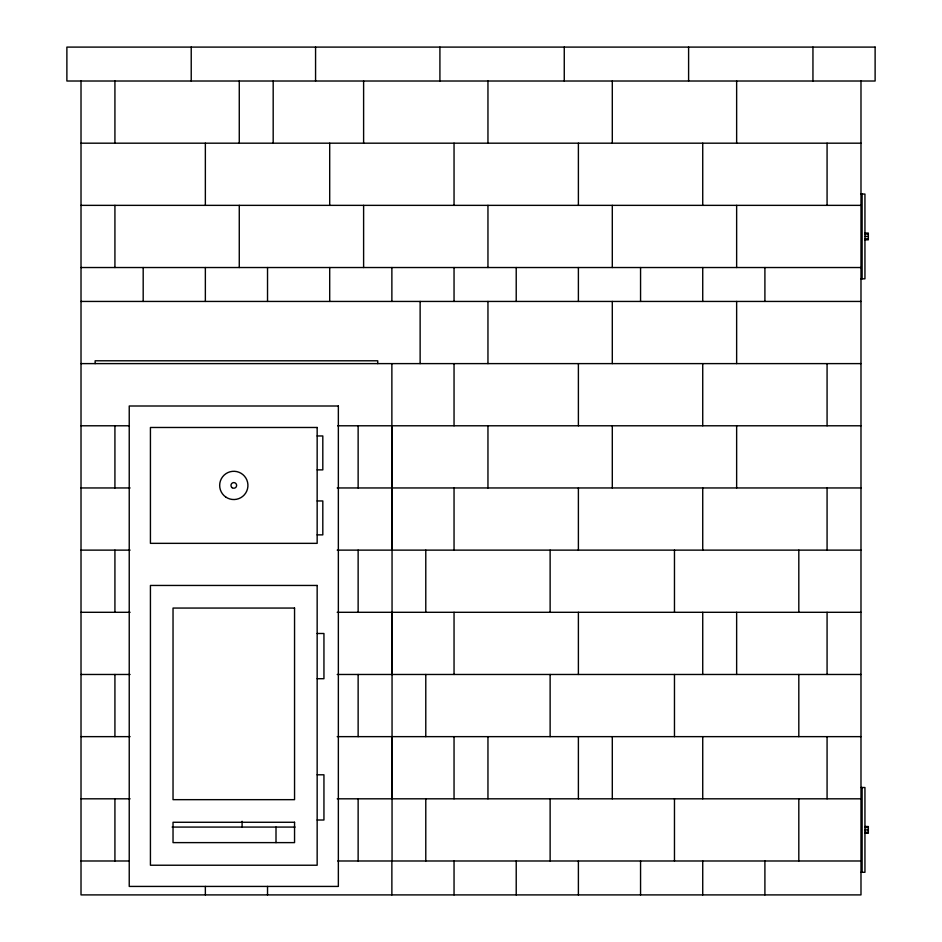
<?xml version="1.0" encoding="UTF-8"?>
<svg xmlns="http://www.w3.org/2000/svg" width="942" height="942" viewBox="0 0 942 942"><rect width="100%" height="100%" fill="white"/><g stroke="black" fill="none" stroke-linecap="round" stroke-linejoin="round"><path stroke-width="1.41" d="M81.012 143.184L860.988 143.184M860.988 194.052L864.944 194.052L864.944 278.832L860.988 278.832M81.012 205.356L860.988 205.356M864.944 233.051L868.336 233.051L868.336 239.833L864.944 239.833M864.944 234.04L868.336 234.04M864.944 236.442L868.336 236.442M864.944 238.844L868.336 238.844M81.012 267.528L860.988 267.528M81.012 301.44L860.988 301.44M81.012 363.612L860.988 363.612M81.012 425.784L129.395 425.784M337.613 425.784L860.988 425.784M317.16 435.958L322.812 435.958L322.812 469.87L317.16 469.87M81.012 487.956L130.078 487.956M337.212 487.956L860.988 487.956M317.16 500.956L322.812 500.956L322.812 534.868L317.16 534.868M81.012 550.128L130.078 550.128M337.212 550.128L860.988 550.128M81.012 612.3L130.078 612.3M337.212 612.3L860.988 612.3M317.16 633.495L323.942 633.495L323.942 678.711L317.16 678.711M81.012 674.472L130.078 674.472M337.212 674.472L860.988 674.472M81.012 736.644L130.078 736.644M337.212 736.644L860.988 736.644M317.16 774.795L323.942 774.795L323.942 820.011L317.16 820.011M860.988 787.512L864.944 787.512L864.944 872.292L860.988 872.292M81.012 798.816L130.078 798.816M337.212 798.816L860.988 798.816M864.944 826.511L868.336 826.511L868.336 833.293L864.944 833.293M172.139 827.076L295.058 827.076M864.944 827.5L868.336 827.5M864.944 829.902L868.336 829.902M864.944 832.304L868.336 832.304M81.012 860.988L129.29 860.988M337.742 860.988L860.988 860.988M862.118 194.052L862.118 278.832M862.118 787.512L862.118 872.292M860.988 81.012L860.988 894.9L81.012 894.9L81.012 81.012M827.076 143.184L827.076 205.356M827.076 363.612L827.076 425.784M827.076 487.956L827.076 550.128M827.076 612.3L827.076 674.472M827.076 736.644L827.076 798.816M812.946 47.1L812.946 81.012M798.816 550.128L798.816 612.3M798.816 674.472L798.816 736.644M798.816 798.816L798.816 860.988M764.904 267.528L764.904 301.44M764.904 860.988L764.904 894.9M736.644 81.012L736.644 143.184M736.644 205.356L736.644 267.528M736.644 301.44L736.644 363.612M736.644 425.784L736.644 487.956M736.644 612.3L736.644 674.472M702.732 143.184L702.732 205.356M702.732 267.528L702.732 301.44M702.732 363.612L702.732 425.784M702.732 487.956L702.732 550.128M702.732 612.3L702.732 674.472M702.732 736.644L702.732 798.816M702.732 860.988L702.732 894.9M688.602 47.1L688.602 81.012M674.472 550.128L674.472 612.3M674.472 674.472L674.472 736.644M674.472 798.816L674.472 860.988M640.56 267.528L640.56 301.44M640.56 860.988L640.56 894.9M612.3 81.012L612.3 143.184M612.3 205.356L612.3 267.528M612.3 301.44L612.3 363.612M612.3 425.784L612.3 487.956M612.3 736.644L612.3 798.816M578.388 143.184L578.388 205.356M578.388 267.528L578.388 301.44M578.388 363.612L578.388 425.784M578.388 487.956L578.388 550.128M578.388 612.3L578.388 674.472M578.388 736.644L578.388 798.816M578.388 860.988L578.388 894.9M564.258 47.1L564.258 81.012M550.128 550.128L550.128 612.3M550.128 674.472L550.128 736.644M550.128 798.816L550.128 860.988M516.216 267.528L516.216 301.44M516.216 860.988L516.216 894.9M487.956 81.012L487.956 143.184M487.956 205.356L487.956 267.528M487.956 301.44L487.956 363.612M487.956 425.784L487.956 487.956M487.956 736.644L487.956 798.816M454.044 143.184L454.044 205.356M454.044 267.528L454.044 301.44M454.044 363.612L454.044 425.784M454.044 487.956L454.044 550.128M454.044 612.3L454.044 674.472M454.044 736.644L454.044 798.816M454.044 860.988L454.044 894.9M439.914 47.1L439.914 81.012M425.784 550.128L425.784 612.3M425.784 674.472L425.784 736.644M425.784 798.816L425.784 860.988M420.132 301.44L420.132 363.612M392.049 425.784L392.049 860.988M391.872 267.528L391.872 301.44M391.872 363.612L391.872 550.128M391.872 612.3L391.872 674.472M391.872 736.644L391.872 798.816M391.872 860.988L391.872 894.9M377.742 363.612L377.742 360.786L95.142 360.786L95.142 363.612M363.612 81.012L363.612 143.184M363.612 205.356L363.612 267.528M358.137 425.784L358.137 487.956M358.137 550.128L358.137 612.3M358.137 674.472L358.137 736.644M358.137 798.816L358.137 860.988M329.7 143.184L329.7 205.356M329.7 267.528L329.7 301.44M315.57 47.1L315.57 81.012M276.006 827.076L276.006 842.619M273.18 81.012L273.18 143.184M267.528 267.528L267.528 301.44M267.528 886.422L267.528 894.9M242.094 821.294L242.094 827.076M239.268 81.012L239.268 143.184M239.268 205.356L239.268 267.528M205.356 143.184L205.356 205.356M205.356 267.528L205.356 301.44M205.356 886.422L205.356 894.9M191.226 47.1L191.226 81.012M143.184 267.528L143.184 301.44M114.924 81.012L114.924 143.184M114.924 205.356L114.924 267.528M114.924 425.784L114.924 487.956M114.924 550.128L114.924 612.3M114.924 674.472L114.924 736.644M114.924 798.816L114.924 860.988M875.118 47.1L66.882 47.1L66.882 81.012L875.118 81.012L875.118 47.1M338.355 406.002L129.231 406.002L129.231 886.422L338.355 886.422L338.355 406.002M317.16 427.48L150.426 427.48L150.426 543.346L317.16 543.346L317.16 427.48M317.16 585.453L150.426 585.453L150.426 865.227L317.16 865.227L317.16 585.453M294.552 608.061L173.034 608.061L173.034 799.664L294.552 799.664L294.552 608.061M294.552 822.272L173.034 822.272L173.034 842.619L294.552 842.619L294.552 822.272M232.179 487.72A2.826 2.826 0 0 0 236.619 485.66A2.826 2.826 0 0 0 232.603 482.846A2.826 2.826 0 0 0 232.179 487.72M225.68 496.976A14.13 14.13 0 0 0 247.876 486.661A14.13 14.13 0 0 0 227.846 472.601A14.13 14.13 0 0 0 225.68 496.976"/></g></svg>
